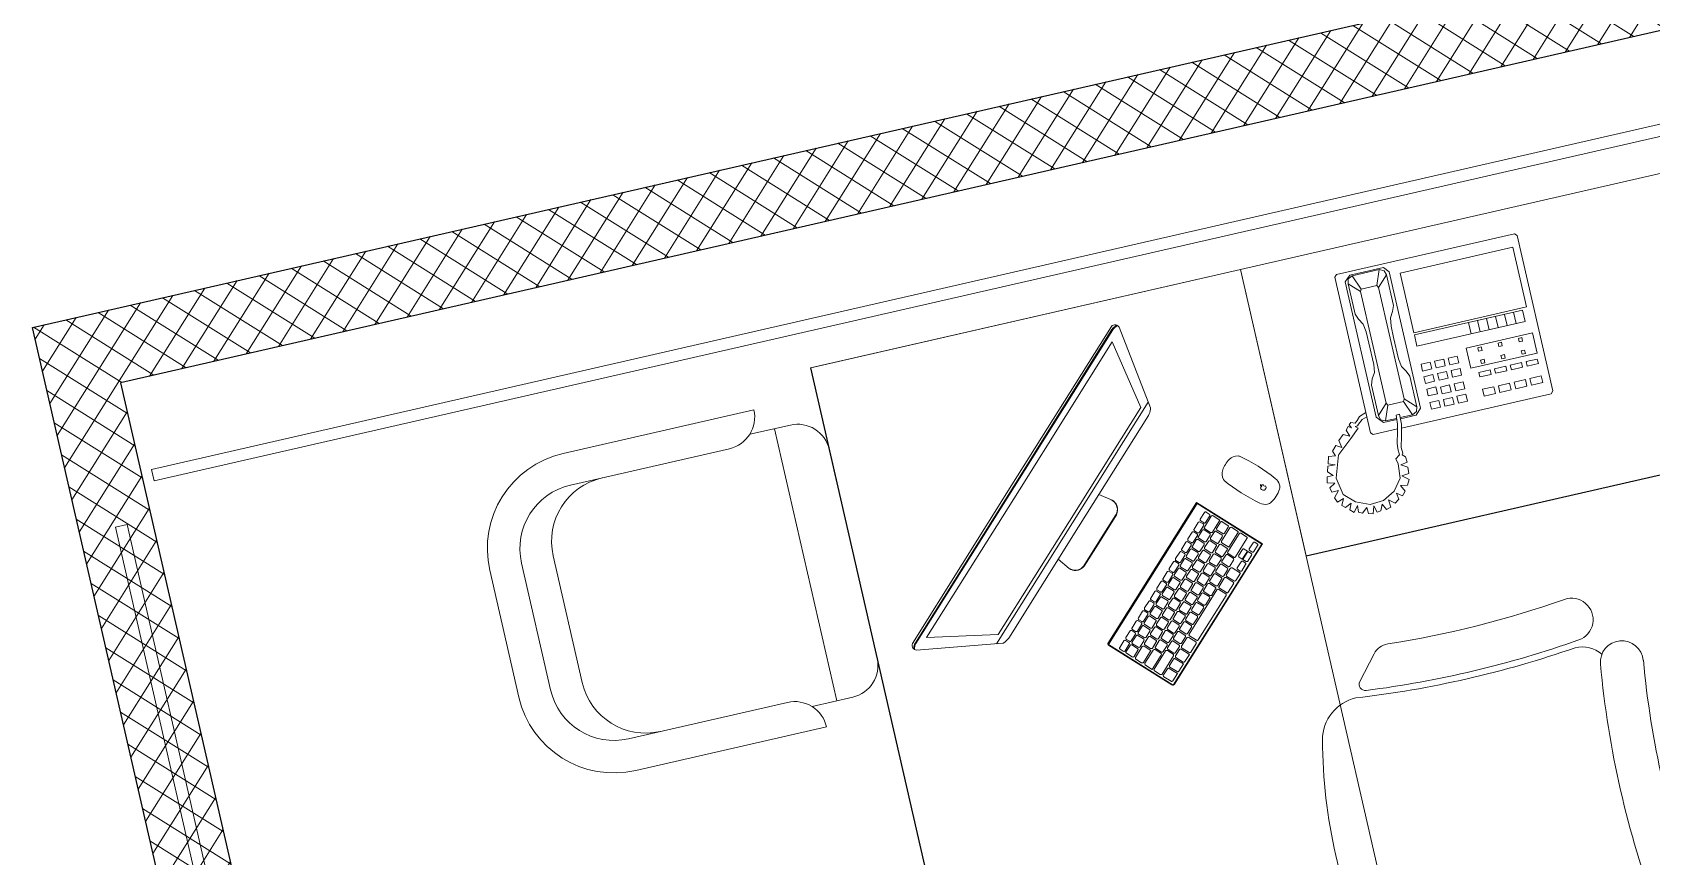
# Model space of a CAD drawing. Header units: millimetres. Extents: x 1667 to 847943, y 724 to 1832625.
# Drawn here: x 654409 to 656612, y 725990 to 727112 of the extents above; entities that cross this region are included whole.
import ezdxf

# ---------------------------------------------------------------- set-up
doc = ezdxf.new("R2010")
doc.units = ezdxf.units.MM
doc.linetypes.add('CENTER', pattern=[2, 1.25, -0.25, 0.25, -0.25])
for name, color, linetype, lineweight in [('2026-02-28_GF-SF BWP SET_MAIN BLOCK_SASANGIR RESORT$0$BRICK WALL_MOFA', 20, 'Continuous', 25), ('2026-02-28_GF-SF BWP SET_MAIN BLOCK_SASANGIR RESORT$0$HATCH SOLID_MOFA', 252, 'Continuous', 0), ('DIMENSION_MOFA', 66, 'CENTER', 15), ('furniture', 8, 'Continuous', 9), ('FURNITURE_MOFA', 46, 'Continuous', 5), ('GH - KIT - PLAN', 32, 'Continuous', 0), ('glass', 4, 'Continuous', 0)]:
    doc.layers.add(name, color=color, linetype=linetype, lineweight=lineweight)

# ---------------------------------------------------------------- blocks, each defined once
blk = doc.blocks.new('2')
at = {"layer": 'FURNITURE_MOFA', "lineweight": 0}
for p, q in [((404.7, 643.2), (401.6, 640.1)), ((401.6, 640.1), (401.6, 423.1)), ((653.2, 643.2), (404.7, 643.2)), ((653.2, 643.2), (656.3, 640.1)), ((656.3, 640.1), (656.3, 423.1)), ((422, 638.5), (414.1, 630.7)), ((414.1, 630.7), (414.1, 441.9)), ((418.9, 633.8), (417.3, 627.5)), ((417.3, 627.5), (431.4, 613.4)), ((417.3, 627.5), (417.3, 585)), ((425.1, 636.9), (418.9, 633.8)), ((469.2, 638.5), (422, 638.5)), ((462.9, 636.9), (425.1, 636.9)), ((433, 616.5), (425.1, 636.9)), ((455, 616.5), (462.9, 636.9)), ((470.8, 627.5), (456.6, 613.4)), ((462.9, 636.9), (469.2, 633.8)), ((475.5, 630.7), (469.2, 638.5)), ((469.2, 633.8), (470.8, 627.5)), ((470.8, 627.5), (470.8, 585)), ((475.5, 440.4), (475.5, 630.7)), ((489.6, 625.9), (646.9, 625.9)), ((489.6, 542.6), (489.6, 625.9)), ((646.9, 625.9), (646.9, 542.6)), ((431.4, 613.4), (433, 616.5)), ((431.4, 542.6), (431.4, 613.4)), ((433, 616.5), (455, 616.5)), ((456.6, 613.4), (455, 616.5)), ((456.6, 542.6), (456.6, 613.4)), ((417.3, 585), (420.4, 577.2)), ((420.4, 577.2), (425.1, 569.3)), ((467.6, 577.2), (462.9, 569.3)), ((470.8, 585), (467.6, 577.2)), ((425.1, 569.3), (426.7, 558.3)), ((426.7, 558.3), (426.7, 542.6)), ((462.9, 569.3), (461.3, 558.3)), ((461.3, 558.3), (461.3, 542.6)), ((426.7, 512.7), (426.7, 542.6)), ((431.4, 542.6), (431.4, 457.7)), ((456.6, 542.6), (456.6, 457.7)), ((461.3, 512.7), (461.3, 542.6)), ((646.9, 542.6), (489.6, 542.6)), ((489.6, 539.4), (640.6, 539.4)), ((489.6, 523.7), (489.6, 539.4)), ((565.1, 539.4), (565.1, 523.7)), ((577.7, 539.4), (577.7, 523.7)), ((590.3, 539.4), (590.3, 523.7)), ((602.9, 539.4), (602.9, 523.7)), ((615.4, 539.4), (615.4, 523.7)), ((628, 539.4), (628, 523.7)), ((640.6, 539.4), (640.6, 523.7)), ((425.1, 501.7), (426.7, 512.7)), ((462.9, 501.7), (461.3, 512.7)), ((640.6, 523.7), (489.6, 523.7)), ((417.3, 486), (420.4, 493.8)), ((417.3, 443.5), (417.3, 486)), ((420.4, 493.8), (425.1, 501.7)), ((467.6, 493.8), (462.9, 501.7)), ((470.8, 486), (467.6, 493.8)), ((470.8, 443.5), (470.8, 486)), ((502.2, 498.5), (489.6, 498.5)), ((489.6, 498.5), (489.6, 489.1)), ((489.6, 489.1), (502.2, 489.1)), ((502.2, 489.1), (502.2, 498.5)), ((508.5, 498.5), (508.5, 489.1)), ((521.1, 498.5), (508.5, 498.5)), ((508.5, 489.1), (521.1, 489.1)), ((521.1, 489.1), (521.1, 498.5)), ((540, 498.5), (527.4, 498.5)), ((527.4, 498.5), (527.4, 489.1)), ((527.4, 489.1), (540, 489.1)), ((540, 489.1), (540, 498.5)), ((554.1, 506.4), (646.9, 506.4)), ((554.1, 478.1), (554.1, 506.4)), ((569.8, 503.3), (574.6, 503.3)), ((569.8, 498.5), (569.8, 503.3)), ((574.6, 498.5), (569.8, 498.5)), ((569.8, 486), (574.6, 486)), ((569.8, 481.2), (569.8, 486)), ((574.6, 503.3), (574.6, 498.5)), ((574.6, 486), (574.6, 481.2)), ((598.1, 498.5), (598.1, 503.3)), ((598.1, 503.3), (602.9, 503.3)), ((602.9, 498.5), (598.1, 498.5)), ((598.1, 486), (602.9, 486)), ((598.1, 481.2), (598.1, 486)), ((602.9, 503.3), (602.9, 498.5)), ((602.9, 486), (602.9, 481.2)), ((626.5, 498.5), (626.5, 503.3)), ((626.5, 503.3), (631.2, 503.3)), ((631.2, 498.5), (626.5, 498.5)), ((626.5, 486), (631.2, 486)), ((626.5, 481.2), (626.5, 486)), ((631.2, 503.3), (631.2, 498.5)), ((631.2, 486), (631.2, 481.2)), ((646.9, 506.4), (646.9, 478.1)), ((502.2, 481.2), (489.6, 481.2)), ((489.6, 481.2), (489.6, 471.8)), ((489.6, 471.8), (502.2, 471.8)), ((502.2, 463.9), (489.6, 463.9)), ((489.6, 463.9), (489.6, 454.5)), ((502.2, 471.8), (502.2, 481.2)), ((502.2, 454.5), (502.2, 463.9)), ((521.1, 481.2), (508.5, 481.2)), ((508.5, 481.2), (508.5, 471.8)), ((508.5, 471.8), (521.1, 471.8)), ((521.1, 471.8), (521.1, 481.2)), ((540, 481.2), (527.4, 481.2)), ((527.4, 481.2), (527.4, 471.8)), ((527.4, 471.8), (540, 471.8)), ((540, 471.8), (540, 481.2)), ((646.9, 478.1), (554.1, 478.1)), ((563.5, 463.9), (563.5, 470.2)), ((563.5, 470.2), (579.3, 470.2)), ((579.3, 463.9), (563.5, 463.9)), ((574.6, 481.2), (569.8, 481.2)), ((579.3, 470.2), (579.3, 463.9)), ((585.6, 463.9), (585.6, 470.2)), ((585.6, 470.2), (601.3, 470.2)), ((601.3, 463.9), (585.6, 463.9)), ((602.9, 481.2), (598.1, 481.2)), ((601.3, 470.2), (601.3, 463.9)), ((607.6, 463.9), (607.6, 470.2)), ((607.6, 470.2), (623.3, 470.2)), ((623.3, 463.9), (607.6, 463.9)), ((623.3, 470.2), (623.3, 463.9)), ((631.2, 481.2), (626.5, 481.2)), ((629.6, 470.2), (645.3, 470.2)), ((629.6, 463.9), (629.6, 470.2)), ((645.3, 463.9), (629.6, 463.9)), ((645.3, 470.2), (645.3, 463.9)), ((375.8, 439.8), (378.5, 442.6)), ((378.5, 442.6), (384.4, 440.4)), ((384.4, 440.4), (387.7, 443.4)), ((387.7, 443.4), (392.1, 447.9)), ((394.6, 443.1), (388.2, 438.1)), ((392.1, 447.9), (401.6, 451.4)), ((401.6, 445.1), (394.6, 443.1)), ((414.1, 441.9), (422, 432.5)), ((417.3, 443.5), (431.4, 457.7)), ((418.9, 437.2), (417.3, 443.5)), ((433, 454.5), (425.1, 434.1)), ((431.4, 457.7), (433, 454.5)), ((433, 454.5), (455, 454.5)), ((456.6, 457.7), (455, 454.5)), ((455, 454.5), (462.9, 434.1)), ((470.8, 443.5), (456.6, 457.7)), ((469.2, 437.2), (470.8, 443.5)), ((489.6, 454.5), (502.2, 454.5)), ((502.2, 445.1), (489.6, 445.1)), ((489.6, 445.1), (489.6, 435.6)), ((502.2, 435.6), (502.2, 445.1)), ((521.1, 462.4), (508.5, 462.4)), ((508.5, 462.4), (508.5, 452.9)), ((508.5, 452.9), (521.1, 452.9)), ((508.5, 445.1), (508.5, 435.6)), ((521.1, 445.1), (508.5, 445.1)), ((521.1, 452.9), (521.1, 462.4)), ((521.1, 435.6), (521.1, 445.1)), ((540, 462.4), (527.4, 462.4)), ((527.4, 462.4), (527.4, 452.9)), ((527.4, 452.9), (540, 452.9)), ((540, 445.1), (527.4, 445.1)), ((527.4, 445.1), (527.4, 435.6)), ((540, 452.9), (540, 462.4)), ((540, 435.6), (540, 445.1)), ((563.5, 446.6), (563.5, 437.2)), ((579.3, 446.6), (563.5, 446.6)), ((579.3, 437.2), (579.3, 446.6)), ((585.6, 446.6), (585.6, 437.2)), ((601.3, 446.6), (585.6, 446.6)), ((601.3, 437.2), (601.3, 446.6)), ((607.6, 446.6), (607.6, 437.2)), ((623.3, 446.6), (607.6, 446.6)), ((623.3, 437.2), (623.3, 446.6)), ((645.3, 446.6), (629.6, 446.6)), ((629.6, 446.6), (629.6, 437.2)), ((645.3, 437.2), (645.3, 446.6)), ((373.8, 421.5), (353.1, 403.8)), ((357.5, 422.1), (364.7, 429)), ((359.1, 412.1), (357.5, 422.1)), ((364.7, 429), (373.3, 424.6)), ((370, 433.7), (374.1, 438.1)), ((373.3, 424.6), (370, 433.7)), ((386.6, 432.9), (373.8, 421.5)), ((374.1, 438.1), (378, 435.1)), ((378, 435.1), (375.8, 439.8)), ((386.6, 435.9), (383.2, 436.2)), ((383.2, 436.2), (386.6, 432.9)), ((388.2, 438.1), (386.6, 435.9)), ((401.6, 423.1), (404.7, 419.9)), ((404.7, 419.9), (438.6, 419.9)), ((425.1, 434.1), (418.9, 437.2)), ((422, 432.5), (440.4, 432.5)), ((440.5, 434.1), (425.1, 434.1)), ((437.7, 416), (440, 426.2)), ((440, 426.2), (440.9, 438.8)), ((440.9, 438.8), (445.6, 438.8)), ((445.4, 425.2), (441.6, 409.3)), ((444.1, 419.9), (653.2, 419.9)), ((445.6, 438.8), (445.4, 425.2)), ((462.9, 434.1), (445.5, 434.1)), ((445.5, 432.5), (467.6, 432.5)), ((462.9, 434.1), (469.2, 437.2)), ((467.6, 432.5), (475.5, 440.4)), ((489.6, 435.6), (502.2, 435.6)), ((508.5, 435.6), (521.1, 435.6)), ((527.4, 435.6), (540, 435.6)), ((563.5, 437.2), (579.3, 437.2)), ((585.6, 437.2), (601.3, 437.2)), ((607.6, 437.2), (623.3, 437.2)), ((629.6, 437.2), (645.3, 437.2)), ((656.3, 423.1), (653.2, 419.9)), ((335.9, 394.6), (338.7, 404.2)), ((338.7, 404.2), (348.3, 403.2)), ((352.7, 403.2), (342.2, 373.3)), ((345.9, 410.2), (351.9, 416.5)), ((348.3, 403.2), (345.9, 410.2)), ((351.9, 416.5), (359.1, 412.1)), ((433, 393.4), (433.9, 401)), ((433.9, 401), (437.7, 416)), ((441.6, 409.3), (437.7, 394.3)), ((329.2, 369.8), (330.8, 377.8)), ((330.8, 377.8), (339.4, 377.8)), ((332.7, 384.1), (334.9, 391.5)), ((339.4, 377.8), (332.7, 384.1)), ((334.9, 391.5), (345.1, 391.1)), ((345.1, 391.1), (335.9, 394.6)), ((427.5, 380.9), (433.3, 385.1)), ((428.8, 373.6), (427.5, 380.9)), ((433.3, 385.1), (433, 393.4)), ((438.1, 386), (437.1, 384.1)), ((437.1, 384.1), (440.6, 380.6)), ((437.7, 394.3), (438.1, 386)), ((440.6, 380.6), (441.2, 373)), ((339.1, 366.9), (329.2, 369.8)), ((330.8, 362.2), (339.1, 366.9)), ((332.1, 355.8), (330.8, 362.2)), ((341.9, 356.1), (332.1, 355.8)), ((334.3, 347.5), (341.9, 356.1)), ((342.2, 373.3), (346.7, 349.4)), ((415.1, 338.3), (427.2, 353.6)), ((427.2, 353.6), (428.8, 373.6)), ((440.3, 357.4), (430.1, 356.4)), ((430.1, 356.4), (439, 349.4)), ((441.2, 373), (432, 371.4)), ((432, 371.4), (440.9, 366)), ((440.9, 366), (440.3, 357.4)), ((336.8, 341.1), (334.3, 347.5)), ((346.1, 344), (336.8, 341.1)), ((341.6, 335.4), (346.1, 344)), ((345.7, 331.6), (341.6, 335.4)), ((354.7, 335.4), (345.7, 331.6)), ((346.7, 349.4), (360.7, 335.7)), ((350.8, 326.8), (354.7, 335.4)), ((362.6, 330.6), (355.9, 322.3)), ((360.7, 335.7), (379.2, 327.8)), ((361.7, 321.1), (362.6, 330.6)), ((398.3, 329.4), (415.1, 338.3)), ((425, 329.4), (417.7, 334.8)), ((417.7, 334.8), (419, 326.2)), ((429.8, 335.1), (425, 329.4)), ((434.9, 342.1), (425.3, 344)), ((425.3, 344), (429.8, 335.1)), ((439, 349.4), (434.9, 342.1)), ((355.9, 322.3), (350.8, 326.8)), ((366.8, 318.5), (361.7, 321.1)), ((374.1, 324.9), (366.8, 318.5)), ((374.4, 316.3), (374.1, 324.9)), ((380.4, 314.7), (374.4, 316.3)), ((379.2, 327.8), (398.3, 329.4)), ((383.9, 324.9), (380.4, 314.7)), ((386.2, 315.7), (383.9, 324.9)), ((391.6, 316.3), (386.2, 315.7)), ((395.4, 324.9), (391.6, 316.3)), ((399.5, 316.3), (395.4, 324.9)), ((406.2, 318.2), (399.5, 316.3)), ((412.9, 322.3), (405.3, 328.7)), ((405.3, 328.7), (406.2, 318.2)), ((419, 326.2), (412.9, 322.3))]:
    blk.add_line(p, q, dxfattribs=at)
blk = doc.blocks.new('TRRTTERTE')
at = {"layer": 'FURNITURE_MOFA'}
for p, q in [((296145.7, -233873.8), (296173, -233906.4)), ((296145.7, -234385.7), (296173, -234353.1))]:
    blk.add_line(p, q, dxfattribs=at)
for centre, radius, start, end in [((295873.5, -233888.6), 29.3, 83.4181, 263.4181), ((296030.1, -232531), 1337.3, 263.4181, 274.0563), ((296126.5, -233890), 25.1, 40, 94.0563), ((296166.6, -233911.8), 8.37, 275.6455, 40), ((295877.1, -233968.7), 41.8, 90, 143.062), ((296030.1, -232531), 1395.9, 263.4181, 275.6455), ((296030.1, -232531), 1404.3, 263.7423, 276.2577), ((296183.2, -233985.4), 58.6, 12.6516, 90), ((295819.7, -233960.4), 29.3, 7.6764, 187.6764), ((294563.3, -234129.8), 1238.4, 352.3236, 7.6764), ((294563.3, -234129.8), 1297, 352.3236, 7.6764), ((295540.2, -234129.8), 717.5, 347.3484, 12.6516), ((295819.7, -234299.1), 29.3, 172.3236, 352.3236), ((296183.2, -234274.1), 58.6, 270, 347.3484), ((295877.1, -234290.8), 41.8, 216.938, 270), ((296030.1, -235728.5), 1404.3, 83.7423, 96.2577), ((295873.5, -234370.9), 29.3, 96.5819, 276.5819), ((296030.1, -235728.5), 1395.9, 84.3545, 96.5819), ((296166.6, -234347.7), 8.37, 320, 84.3545), ((296030.1, -235728.5), 1337.3, 85.9437, 96.5819), ((296126.5, -234369.5), 25.1, 265.9437, 320)]:
    blk.add_arc(centre, radius, start, end, dxfattribs=at)
blk = doc.blocks.new('A$C62A3730E')
at = {"layer": 'FURNITURE_MOFA'}
for p, q in [((6, 22), (14, 22)), ((6, 20), (14, 20)), ((6, 18), (14, 18)), ((0, 3.975), (0, 16)), ((2, 5.975), (2, 16)), ((18, 16), (18, 5.975)), ((20, 16), (20, 3.975)), ((1.414, 4.561), (1.414, 2)), ((18.586, 4.561), (18.586, 2)), ((18.586, 3), (1.414, 3)), ((3.414, 0), (16.586, 0))]:
    blk.add_line(p, q, dxfattribs=at)
for centre, radius, start, end in [((6, 16), 6, 90, 180), ((14, 16), 6, 0, 90), ((6, 16), 4, 90, 180), ((14, 16), 4, 0, 90), ((6, 14), 4, 90, 180), ((14, 14), 4, 0, 90), ((0, 5.975), 2, 270, 0), ((20, 5.975), 2, 180, 270), ((3.414, 2), 2, 180, 270), ((16.586, 2), 2, 270, 0)]:
    blk.add_arc(centre, radius, start, end, dxfattribs=at)
blk = doc.blocks.new('Logo_Apple')
at = {"color": 0}
blk.add_lwpolyline([(1573, 1035, 0.6093257), (1668, -514, -0.1315897), (1143, -1402, -0.1525315), (846, -1554, -0.1192512), (661, -1541, -0.0324125), (435, -1453, 0.1244375), (138, -1397, 0.0995387), (-239, -1497, -0.0874205), (-451, -1559, -0.191629), (-757, -1474, -0.0788772), (-1001, -1219, -0.1627306), (-1527, 270, -0.2991732), (-917, 1328, -0.2184314), (-209, 1340, 0.0175954), (9, 1258, 0.1636555), (191, 1258, 0.014854), (341, 1313, -0.0362654), (651, 1413, -0.1104414), (932, 1418, -0.0206559), (1113, 1373, -0.145423), (1502, 1122, -0.0153936), (1573, 1035)], format="xyb", dxfattribs=at)
blk.add_lwpolyline([(859, 2376, 0.4028297), (71, 1469, 0.4028895)], format="xyb", close=True, dxfattribs=at)
blk = doc.blocks.new('com')
at = {"layer": 'FURNITURE_MOFA', "lineweight": 0}
for points in [[(553886, 214730.8), (554065, 214730.8), (554244, 214730.8, 0.086592), (554252.7, 214733, 0.101568), (554254.1, 214734), (554324.4, 214828.4, 0.191292), (554324.7, 214833.9, 0.278316), (554319.7, 214838), (554065, 214838), (553810.3, 214838, 0.278316), (553805.3, 214833.9, 0.191292), (553805.6, 214828.4), (553875.9, 214734, 0.101568), (553877.4, 214733, 0.086592)], [(553952.9, 214506.5), (554178.2, 214506.5), (554178.2, 214612.6), (553951.8, 214612.6, 0.414214), (553950.2, 214611), (553950.2, 214509.1, 0.414214)], [(553955.6, 214596.1), (553966.2, 214596.1, -0.414214), (553968, 214594.3), (553968, 214589.4, -0.414214), (553966.2, 214587.6), (553955.6, 214587.6, -0.414214), (553953.8, 214589.4), (553953.8, 214594.3, -0.414214)], [(553971.5, 214596.1), (553982.1, 214596.1, -0.414214), (553983.8, 214594.3), (553983.8, 214589.4, -0.414214), (553982.1, 214587.6), (553971.5, 214587.6, -0.414214), (553969.7, 214589.4), (553969.7, 214594.3, -0.414214)], [(553987.3, 214596.1), (553997.9, 214596.1, -0.414214), (553999.7, 214594.3), (553999.7, 214589.4, -0.414214), (553997.9, 214587.6), (553987.3, 214587.6, -0.414214), (553985.6, 214589.4), (553985.6, 214594.3, -0.414214)], [(554003.2, 214596.1), (554013.8, 214596.1, -0.414214), (554015.6, 214594.3), (554015.6, 214589.4, -0.414214), (554013.8, 214587.6), (554003.2, 214587.6, -0.414214), (554001.4, 214589.4), (554001.4, 214594.3, -0.414214)], [(554019.1, 214596.1), (554029.7, 214596.1, -0.414214), (554031.4, 214594.3), (554031.4, 214589.4, -0.414214), (554029.7, 214587.6), (554019.1, 214587.6, -0.414214), (554017.3, 214589.4), (554017.3, 214594.3, -0.414214)], [(554034.9, 214596.1), (554045.5, 214596.1, -0.414214), (554047.3, 214594.3), (554047.3, 214589.4, -0.414214), (554045.5, 214587.6), (554034.9, 214587.6, -0.414214), (554033.1, 214589.4), (554033.1, 214594.3, -0.414214)], [(554050.8, 214596.1), (554061.4, 214596.1, -0.414214), (554063.2, 214594.3), (554063.2, 214589.4, -0.414214), (554061.4, 214587.6), (554050.8, 214587.6, -0.414214), (554049, 214589.4), (554049, 214594.3, -0.414214)], [(554066.6, 214596.1), (554077.2, 214596.1, -0.414214), (554079, 214594.3), (554079, 214589.4, -0.414214), (554077.2, 214587.6), (554066.6, 214587.6, -0.414214), (554064.9, 214589.4), (554064.9, 214594.3, -0.414214)], [(554082.5, 214596.1), (554093.1, 214596.1, -0.414214), (554094.9, 214594.3), (554094.9, 214589.4, -0.414214), (554093.1, 214587.6), (554082.5, 214587.6, -0.414214), (554080.7, 214589.4), (554080.7, 214594.3, -0.414214)], [(554098.4, 214596.1), (554109, 214596.1, -0.414214), (554110.7, 214594.3), (554110.7, 214589.4, -0.414214), (554109, 214587.6), (554098.4, 214587.6, -0.414214), (554096.6, 214589.4), (554096.6, 214594.3, -0.414214)], [(554114.2, 214596.1), (554124.8, 214596.1, -0.414214), (554126.6, 214594.3), (554126.6, 214589.4, -0.414214), (554124.8, 214587.6), (554114.2, 214587.6, -0.414214), (554112.5, 214589.4), (554112.5, 214594.3, -0.414214)], [(554130.1, 214596.1), (554140.7, 214596.1, -0.414214), (554142.5, 214594.3), (554142.5, 214589.4, -0.414214), (554140.7, 214587.6), (554130.1, 214587.6, -0.414214), (554128.3, 214589.4), (554128.3, 214594.3, -0.414214)], [(554146, 214596.1), (554156.6, 214596.1, -0.414214), (554158.3, 214594.3), (554158.3, 214589.4, -0.414214), (554156.6, 214587.6), (554146, 214587.6, -0.414214), (554144.2, 214589.4), (554144.2, 214594.3, -0.414214)], [(554161.8, 214596.1), (554172.4, 214596.1, -0.414214), (554174.2, 214594.3), (554174.2, 214589.4, -0.414214), (554172.4, 214587.6), (554161.8, 214587.6, -0.414214), (554160, 214589.4), (554160, 214594.3, -0.414214)], [(554251.6, 214605.9, -0.198798), (554262, 214598.3, -0.10516), (554262.6, 214596.6, -0.060397), (554263, 214539.1, -0.156139), (554258.7, 214529.7, -0.13832), (554253.8, 214526.6, -0.081219), (554243.2, 214525.2, -0.081219), (554232.5, 214526.6, -0.13832), (554227.6, 214529.7, -0.156139), (554223.3, 214539.1, -0.060397), (554223.7, 214596.6, -0.10516), (554224.3, 214598.3, -0.198798), (554234.7, 214605.9, -0.111855)], [(553955.6, 214585.8), (553965.5, 214585.8, -0.414214), (553967.2, 214584), (553967.2, 214574.9, -0.414214), (553965.5, 214573.2), (553955.6, 214573.2, -0.414214), (553953.8, 214574.9), (553953.8, 214584, -0.414214)], [(553974.7, 214558), (553955.5, 214558, -0.414214), (553953.8, 214559.8), (553953.8, 214568.9, -0.414214), (553955.5, 214570.7), (553972.9, 214570.7, -0.414214), (553974.7, 214568.9)], [(553971, 214585.8), (553980.9, 214585.8, -0.414214), (553982.6, 214584), (553982.6, 214574.9, -0.414214), (553980.9, 214573.2), (553971, 214573.2, -0.414214), (553969.2, 214574.9), (553969.2, 214584, -0.414214)], [(553978.6, 214570.7), (553988.4, 214570.7, -0.414214), (553990.2, 214568.9), (553990.2, 214559.8, -0.414214), (553988.4, 214558.1), (553978.6, 214558.1, -0.414214), (553976.8, 214559.8), (553976.8, 214568.9, -0.414214)], [(553986.4, 214585.8), (553996.3, 214585.8, -0.414214), (553998, 214584), (553998, 214574.9, -0.414214), (553996.3, 214573.2), (553986.4, 214573.2, -0.414214), (553984.7, 214574.9), (553984.7, 214584, -0.414214)], [(553993.9, 214570.7), (554003.8, 214570.7, -0.414214), (554005.6, 214568.9), (554005.6, 214559.8, -0.414214), (554003.8, 214558.1), (553993.9, 214558.1, -0.414214), (553992.2, 214559.8), (553992.2, 214568.9, -0.414214)], [(554001.8, 214585.8), (554011.7, 214585.8, -0.414214), (554013.5, 214584), (554013.5, 214574.9, -0.414214), (554011.7, 214573.2), (554001.8, 214573.2, -0.414214), (554000.1, 214574.9), (554000.1, 214584, -0.414214)], [(554009.3, 214570.7), (554019.2, 214570.7, -0.414214), (554020.9, 214568.9), (554020.9, 214559.8, -0.414214), (554019.2, 214558.1), (554009.3, 214558.1, -0.414214), (554007.5, 214559.8), (554007.5, 214568.9, -0.414214)], [(554017.2, 214585.8), (554027.1, 214585.8, -0.414214), (554028.9, 214584), (554028.9, 214574.9, -0.414214), (554027.1, 214573.2), (554017.2, 214573.2, -0.414214), (554015.5, 214574.9), (554015.5, 214584, -0.414214)], [(554024.7, 214570.7), (554034.5, 214570.7, -0.414214), (554036.3, 214568.9), (554036.3, 214559.8, -0.414214), (554034.5, 214558.1), (554024.7, 214558.1, -0.414214), (554022.9, 214559.8), (554022.9, 214568.9, -0.414214)], [(554032.6, 214585.8), (554042.5, 214585.8, -0.414214), (554044.3, 214584), (554044.3, 214574.9, -0.414214), (554042.5, 214573.2), (554032.6, 214573.2, -0.414214), (554030.9, 214574.9), (554030.9, 214584, -0.414214)], [(554040.1, 214570.7), (554049.9, 214570.7, -0.414214), (554051.7, 214568.9), (554051.7, 214559.8, -0.414214), (554049.9, 214558.1), (554040.1, 214558.1, -0.414214), (554038.3, 214559.8), (554038.3, 214568.9, -0.414214)], [(554048.1, 214585.8), (554057.9, 214585.8, -0.414214), (554059.7, 214584), (554059.7, 214574.9, -0.414214), (554057.9, 214573.2), (554048.1, 214573.2, -0.414214), (554046.3, 214574.9), (554046.3, 214584, -0.414214)], [(554055.4, 214570.7), (554065.3, 214570.7, -0.414214), (554067, 214568.9), (554067, 214559.8, -0.414214), (554065.3, 214558.1), (554055.4, 214558.1, -0.414214), (554053.6, 214559.8), (554053.6, 214568.9, -0.414214)], [(554063.5, 214585.8), (554073.3, 214585.8, -0.414214), (554075.1, 214584), (554075.1, 214574.9, -0.414214), (554073.3, 214573.2), (554063.5, 214573.2, -0.414214), (554061.7, 214574.9), (554061.7, 214584, -0.414214)], [(554070.8, 214570.7), (554080.6, 214570.7, -0.414214), (554082.4, 214568.9), (554082.4, 214559.8, -0.414214), (554080.6, 214558.1), (554070.8, 214558.1, -0.414214), (554069, 214559.8), (554069, 214568.9, -0.414214)], [(554078.9, 214585.8), (554088.7, 214585.8, -0.414214), (554090.5, 214584), (554090.5, 214574.9, -0.414214), (554088.7, 214573.2), (554078.9, 214573.2, -0.414214), (554077.1, 214574.9), (554077.1, 214584, -0.414214)], [(554086.2, 214570.7), (554096, 214570.7, -0.414214), (554097.8, 214568.9), (554097.8, 214559.8, -0.414214), (554096, 214558.1), (554086.2, 214558.1, -0.414214), (554084.4, 214559.8), (554084.4, 214568.9, -0.414214)], [(554094.3, 214585.8), (554104.1, 214585.8, -0.414214), (554105.9, 214584), (554105.9, 214574.9, -0.414214), (554104.1, 214573.2), (554094.3, 214573.2, -0.414214), (554092.5, 214574.9), (554092.5, 214584, -0.414214)], [(554101.5, 214570.7), (554111.4, 214570.7, -0.414214), (554113.2, 214568.9), (554113.2, 214559.8, -0.414214), (554111.4, 214558.1), (554101.5, 214558.1, -0.414214), (554099.8, 214559.8), (554099.8, 214568.9, -0.414214)], [(554109.7, 214585.8), (554119.5, 214585.8, -0.414214), (554121.3, 214584), (554121.3, 214574.9, -0.414214), (554119.5, 214573.2), (554109.7, 214573.2, -0.414214), (554107.9, 214574.9), (554107.9, 214584, -0.414214)], [(554116.9, 214570.7), (554126.8, 214570.7, -0.414214), (554128.5, 214568.9), (554128.5, 214559.8, -0.414214), (554126.8, 214558.1), (554116.9, 214558.1, -0.414214), (554115.1, 214559.8), (554115.1, 214568.9, -0.414214)], [(554125.1, 214585.8), (554134.9, 214585.8, -0.414214), (554136.7, 214584), (554136.7, 214574.9, -0.414214), (554134.9, 214573.2), (554125.1, 214573.2, -0.414214), (554123.3, 214574.9), (554123.3, 214584, -0.414214)], [(554132.3, 214570.7), (554142.1, 214570.7, -0.414214), (554143.9, 214568.9), (554143.9, 214559.8, -0.414214), (554142.1, 214558.1), (554132.3, 214558.1, -0.414214), (554130.5, 214559.8), (554130.5, 214568.9, -0.414214)], [(554140.5, 214585.8), (554150.3, 214585.8, -0.414214), (554152.1, 214584), (554152.1, 214574.9, -0.414214), (554150.3, 214573.2), (554140.5, 214573.2, -0.414214), (554138.7, 214574.9), (554138.7, 214584, -0.414214)], [(554147.7, 214570.7), (554157.5, 214570.7, -0.414214), (554159.3, 214568.9), (554159.3, 214559.8, -0.414214), (554157.5, 214558.1), (554147.7, 214558.1, -0.414214), (554145.9, 214559.8), (554145.9, 214568.9, -0.414214)], [(554174.9, 214572.9), (554155.7, 214572.9, -0.414214), (554154, 214574.7), (554154, 214583.8, -0.414214), (554155.7, 214585.6), (554173.1, 214585.6, -0.414214), (554174.9, 214583.8)], [(554163, 214570.7), (554172.9, 214570.7, -0.414214), (554174.6, 214568.9), (554174.6, 214559.8, -0.414214), (554172.9, 214558.1), (554163, 214558.1, -0.414214), (554161.3, 214559.8), (554161.3, 214568.9, -0.414214)], [(553976.9, 214542.9), (553953.8, 214542.9), (553953.8, 214553.8, -0.414214), (553955.6, 214555.6), (553976.9, 214555.6, -0.414214), (553978.7, 214553.8), (553978.7, 214544.7, -0.414214)], [(553982.3, 214555.6), (553992.2, 214555.6, -0.414214), (553993.9, 214553.8), (553993.9, 214544.7, -0.414214), (553992.2, 214543), (553982.3, 214543, -0.414214), (553980.5, 214544.7), (553980.5, 214553.8, -0.414214)], [(553997.8, 214555.6), (554007.6, 214555.6, -0.414214), (554009.4, 214553.8), (554009.4, 214544.7, -0.414214), (554007.6, 214543), (553997.8, 214543, -0.414214), (553996, 214544.7), (553996, 214553.8, -0.414214)], [(554012.9, 214555.6), (554022.7, 214555.6, -0.414214), (554024.5, 214553.8), (554024.5, 214544.7, -0.414214), (554022.7, 214543), (554012.9, 214543, -0.414214), (554011.1, 214544.7), (554011.1, 214553.8, -0.414214)], [(554028.3, 214555.6), (554038.2, 214555.6, -0.414214), (554039.9, 214553.8), (554039.9, 214544.7, -0.414214), (554038.2, 214543), (554028.3, 214543, -0.414214), (554026.5, 214544.7), (554026.5, 214553.8, -0.414214)], [(554043.5, 214555.6), (554053.3, 214555.6, -0.414214), (554055.1, 214553.8), (554055.1, 214544.7, -0.414214), (554053.3, 214543), (554043.5, 214543, -0.414214), (554041.7, 214544.7), (554041.7, 214553.8, -0.414214)], [(554058.9, 214555.6), (554068.8, 214555.6, -0.414214), (554070.5, 214553.8), (554070.5, 214544.7, -0.414214), (554068.8, 214543), (554058.9, 214543, -0.414214), (554057.1, 214544.7), (554057.1, 214553.8, -0.414214)], [(554074.3, 214555.6), (554084.2, 214555.6, -0.414214), (554086, 214553.8), (554086, 214544.7, -0.414214), (554084.2, 214543), (554074.3, 214543, -0.414214), (554072.6, 214544.7), (554072.6, 214553.8, -0.414214)], [(554089.8, 214555.6), (554099.6, 214555.6, -0.414214), (554101.4, 214553.8), (554101.4, 214544.7, -0.414214), (554099.6, 214543), (554089.8, 214543, -0.414214), (554088, 214544.7), (554088, 214553.8, -0.414214)], [(554105.2, 214555.6), (554115.1, 214555.6, -0.414214), (554116.8, 214553.8), (554116.8, 214544.7, -0.414214), (554115.1, 214543), (554105.2, 214543, -0.414214), (554103.4, 214544.7), (554103.4, 214553.8, -0.414214)], [(554120.7, 214555.6), (554130.5, 214555.6, -0.414214), (554132.3, 214553.8), (554132.3, 214544.7, -0.414214), (554130.5, 214543), (554120.7, 214543, -0.414214), (554118.9, 214544.7), (554118.9, 214553.8, -0.414214)], [(554136.1, 214555.6), (554145.9, 214555.6, -0.414214), (554147.7, 214553.8), (554147.7, 214544.7, -0.414214), (554145.9, 214543), (554136.1, 214543, -0.414214), (554134.3, 214544.7), (554134.3, 214553.8, -0.414214)], [(554173.1, 214542.9), (554150, 214542.9), (554150, 214553.9, -0.414214), (554151.8, 214555.7), (554173.1, 214555.7, -0.414214), (554174.9, 214553.9), (554174.9, 214544.7, -0.414214)], [(553965.4, 214525.8), (553955.5, 214525.8, 0.414214), (553953.7, 214524), (553953.7, 214512.6, 0.414214), (553955.5, 214510.8), (553967.1, 214510.8), (553967.1, 214524, 0.414214)], [(553984.7, 214528.1), (553955.5, 214528.1, -0.414214), (553953.8, 214529.9), (553953.8, 214539, -0.414214), (553955.5, 214540.8), (553984.7, 214540.8, -0.414214), (553986.5, 214539), (553986.5, 214529.9, -0.414214)], [(553980.8, 214525.8), (553970.9, 214525.8, 0.414214), (553969.2, 214524), (553969.2, 214512.6, 0.414214), (553970.9, 214510.8), (553982.6, 214510.8), (553982.6, 214524, 0.414214)], [(553996.3, 214525.8), (553986.4, 214525.8, 0.414214), (553984.6, 214524), (553984.6, 214512.6, 0.414214), (553986.4, 214510.8), (553998.1, 214510.8), (553998.1, 214524, 0.414214)], [(553990, 214540.8), (553999.8, 214540.8, -0.414214), (554001.6, 214539), (554001.6, 214529.9, -0.414214), (553999.8, 214528.1), (553990, 214528.1, -0.414214), (553988.2, 214529.9), (553988.2, 214539, -0.414214)], [(554001.7, 214510.9), (554015.2, 214510.9, 0.414214), (554017, 214512.6), (554017, 214523.9, 0.414214), (554015.2, 214525.7), (554001.7, 214525.7, 0.414214), (553999.9, 214523.9), (553999.9, 214512.6, 0.414214)], [(554005.4, 214540.8), (554015.3, 214540.8, -0.414214), (554017, 214539), (554017, 214529.9, -0.414214), (554015.3, 214528.1), (554005.4, 214528.1, -0.414214), (554003.7, 214529.9), (554003.7, 214539, -0.414214)], [(554020.9, 214540.8), (554030.7, 214540.8, -0.414214), (554032.5, 214539), (554032.5, 214529.9, -0.414214), (554030.7, 214528.1), (554020.9, 214528.1, -0.414214), (554019.1, 214529.9), (554019.1, 214539, -0.414214)], [(554092.3, 214511), (554021.1, 214511, -0.414214), (554019.4, 214512.8), (554019.4, 214524, -0.414214), (554021.1, 214525.7), (554092.3, 214525.7, -0.414214), (554094.1, 214524), (554094.1, 214512.8, -0.414214)], [(554036.3, 214540.8), (554046.1, 214540.8, -0.414214), (554047.9, 214539), (554047.9, 214529.9, -0.414214), (554046.1, 214528.1), (554036.3, 214528.1, -0.414214), (554034.5, 214529.9), (554034.5, 214539, -0.414214)], [(554051.7, 214540.8), (554061.6, 214540.8, -0.414214), (554063.4, 214539), (554063.4, 214529.9, -0.414214), (554061.6, 214528.1), (554051.7, 214528.1, -0.414214), (554050, 214529.9), (554050, 214539, -0.414214)], [(554067.2, 214540.8), (554077, 214540.8, -0.414214), (554078.8, 214539), (554078.8, 214529.9, -0.414214), (554077, 214528.1), (554067.2, 214528.1, -0.414214), (554065.4, 214529.9), (554065.4, 214539, -0.414214)], [(554082.6, 214540.8), (554092.5, 214540.8, -0.414214), (554094.2, 214539), (554094.2, 214529.9, -0.414214), (554092.5, 214528.1), (554082.6, 214528.1, -0.414214), (554080.8, 214529.9), (554080.8, 214539, -0.414214)], [(554097.8, 214511.1), (554111.3, 214511.1, 0.414214), (554113, 214512.8), (554113, 214524.1, 0.414214), (554111.3, 214525.9), (554097.8, 214525.9, 0.414214), (554096, 214524.1), (554096, 214512.8, 0.414214)], [(554098.1, 214540.8), (554107.9, 214540.8, -0.414214), (554109.7, 214539), (554109.7, 214529.9, -0.414214), (554107.9, 214528.1), (554098.1, 214528.1, -0.414214), (554096.3, 214529.9), (554096.3, 214539, -0.414214)], [(554113.5, 214540.8), (554123.3, 214540.8, -0.414214), (554125.1, 214539), (554125.1, 214529.9, -0.414214), (554123.3, 214528.1), (554113.5, 214528.1, -0.414214), (554111.7, 214529.9), (554111.7, 214539, -0.414214)], [(554126.7, 214525.9), (554116.8, 214525.9, 0.414214), (554115, 214524.2), (554115, 214512.7, 0.414214), (554116.8, 214510.9), (554128.5, 214510.9), (554128.5, 214524.2, 0.414214)], [(554128.9, 214540.8), (554138.8, 214540.8, -0.414214), (554140.6, 214539), (554140.6, 214529.9, -0.414214), (554138.8, 214528.1), (554128.9, 214528.1, -0.414214), (554127.2, 214529.9), (554127.2, 214539, -0.414214)], [(554173.1, 214528.2), (554143.9, 214528.2, -0.414214), (554142.2, 214530), (554142.2, 214539.1, -0.414214), (554143.9, 214540.8), (554173.1, 214540.8, -0.414214), (554174.9, 214539.1), (554174.9, 214530, -0.414214)], [(554159.1, 214518.8), (554146.1, 214518.8), (554146.1, 214523.9, -0.414214), (554147.9, 214525.7), (554157.3, 214525.7, -0.414214), (554159.1, 214523.9)], [(554132.4, 214518.2), (554142.2, 214518.2, -0.414214), (554144, 214516.5), (554144, 214512.8, -0.414214), (554142.2, 214511), (554132.4, 214511, -0.414214), (554130.6, 214512.8), (554130.6, 214516.5, -0.414214)], [(554157.4, 214511), (554147.9, 214511, -0.414214), (554146.1, 214512.8), (554146.1, 214517.9), (554159.1, 214517.9), (554159.1, 214512.8, -0.414214)], [(554163.1, 214518.2), (554172.9, 214518.2, -0.414214), (554174.7, 214516.4), (554174.7, 214512.7, -0.414214), (554172.9, 214511), (554163.1, 214511, -0.414214), (554161.3, 214512.7), (554161.3, 214516.4, -0.414214)]]:
    blk.add_lwpolyline(points, format="xyb", close=True, dxfattribs=at)
for points in [[(554325.1, 214831.3, 0.14396), (554317, 214833.9), (554065, 214833.9), (553813, 214833.9, 0.14396), (553804.9, 214831.3)], [(554325, 214832.6, 0.134659), (554316.6, 214835.1), (554065, 214835.1), (553813.4, 214835.1, 0.134659), (553805, 214832.6)], [(554117.1, 214730.8), (554119.9, 214711.3, -0.172549), (554117.2, 214702.1, -0.217529), (554106.3, 214696), (554065, 214695.6), (554023.7, 214696, -0.217529), (554012.8, 214702.1, -0.172549), (554010.1, 214711.3), (554012.9, 214730.8)], [(554119.6, 214713.2, -0.213296), (554115.9, 214701.1, -0.205349), (554106, 214696.5), (554065, 214696.5), (554024, 214696.5, -0.205349), (554014.1, 214701.1, -0.213296), (554010.4, 214713.2)]]:
    blk.add_lwpolyline(points, format="xyb", dxfattribs=at)
for points in [[(554065, 214825.8), (553827.3, 214825.8), (553882.5, 214745.6), (554065, 214745.6), (554247.5, 214745.6), (554302.7, 214825.8)], [(553950.9, 214611.2), (554177.5, 214611.2), (554177.5, 214507.3), (553950.9, 214507.3)]]:
    blk.add_lwpolyline(points, close=True, dxfattribs=at)
blk.add_lwpolyline([(553870.9, 214740.7), (554065, 214740.7), (554259.1, 214740.7)], dxfattribs=at)
at = {"layer": 'FURNITURE_MOFA', "lineweight": 0, "xscale": 0.00228520919570994, "yscale": 0.00228520919570994, "zscale": 0.00228520919570994}
blk.add_blockref('Logo_Apple', (554243.6, 214546.3), dxfattribs=at)
blk = doc.blocks.new('zw$292F')
at = {"layer": 'furniture', "color": 35, "elevation": 0}
for points in [[(1619.8, -115), (1619.8, -1515), (1019.8, -1515), (1019.8, -115)], [(1619.8, -515), (1619.8, -115), (2620, -115), (2620, -515)]]:
    blk.add_lwpolyline(points, close=True, dxfattribs=at)
at = {"layer": 'furniture', "color": 35, "xscale": 22.13541666569654, "yscale": 22.13541666569654, "zscale": 22.13541666569654, "rotation": 90}
blk.add_blockref('A$C62A3730E', (1019.8, -596, 0), dxfattribs=at)
at = {"layer": 'furniture', "color": 35}
for name, p, rotation in [('com', (-238618.6, -544027.9, 0), 44.99999999949749), ('TRRTTERTE', (297825.9, -235051, 0), 180)]:
    blk.add_blockref(name, p, dxfattribs=dict(at, rotation=rotation))
blk.add_blockref('2', (1340.9, -794, 0), dxfattribs=at)
blk = doc.blocks.new('*U787')
at = {"layer": 'glass', "color": 4}
for p, q in [((16667.324, -11787.4225), (16667.3, -11787.4225)), ((16667.3, -11787.4225), (16667.3, -11791.18)), ((16667.324, -11787.4225), (16667.324, -11791.18))]:
    blk.add_line(p, q, dxfattribs=at)
blk = doc.blocks.new('*U788')
at = {"layer": 'glass', "color": 4}
for p, q in [((16667.324, -11787.4225), (16667.3, -11787.4225)), ((16667.3, -11787.4225), (16667.3, -11789.3433)), ((16667.324, -11787.4225), (16667.324, -11789.3433)), ((16667.324, -11789.3433), (16667.3, -11789.3433))]:
    blk.add_line(p, q, dxfattribs=at)
blk = doc.blocks.new('FURNITURE BOH')
at = {"layer": 'furniture', "color": 35, "elevation": 0}
for points in [[(-9890.2, 13500), (-9890.2, 12100), (-10490.2, 12100), (-10490.2, 13500)], [(-9890.2, 13100), (-9890.2, 13500), (-8890, 13500), (-8890, 13100)]]:
    blk.add_lwpolyline(points, close=True, dxfattribs=at)
at = {"layer": 'glass'}
for name, p, xscale, yscale, zscale, rotation in [('*U787', (-7869676.7, -11097983.9), 666.6666666725995, 666.6666666725995, 666.6666666725995, 90), ('*U788', (11100088.9, -7846062.2), 666.6666666725989, 666.6666666725989, 666.6666666725989, 179.9999999999999)]:
    blk.add_blockref(name, p, dxfattribs=dict(at, xscale=xscale, yscale=yscale, zscale=zscale, rotation=rotation))
blk = doc.blocks.new('ff')
at = {"layer": '2026-02-28_GF-SF BWP SET_MAIN BLOCK_SASANGIR RESORT$0$HATCH SOLID_MOFA'}
h = blk.add_hatch(dxfattribs=at)
h.set_pattern_fill('ANSI37', color=256, scale=10, angle=360)
h.set_pattern_definition([(45, (141873.276, -3193.148), (-22.45064, 22.45064), []), (135, (141873.276, -3193.148), (-22.45064, -22.45064), [])])
h.paths.add_polyline_path([(60690, -4340), (58405.003, -4340), (58405.003, -4440), (60690, -4440)])
h.paths.add_polyline_path([(58070, -5910.509), (58070, -4340), (58170, -4340), (58405.003, -4340), (58405.003, -4440), (58170, -4440), (58170, -5910.509)])
at = {"layer": '2026-02-28_GF-SF BWP SET_MAIN BLOCK_SASANGIR RESORT$0$BRICK WALL_MOFA'}
for points in [[(58170, -4440), (58170, -5910.509), (58070, -5910.509), (58070, -4340), (58170, -4340)], [(58170, -4340), (60690, -4340), (60690, -4440), (58170, -4440)]]:
    blk.add_lwpolyline(points, dxfattribs=at)
at = {"color": 1, "rotation": 360}
blk.add_blockref('FURNITURE BOH', (69580.092, -18129.993), dxfattribs=at)
at = {"layer": 'GH - KIT - PLAN', "rotation": 360}
blk.add_blockref('zw$292F', (58069.999, -4515), dxfattribs=at)

msp = doc.modelspace()

# ---------------------------------------------------------------- block references
at = {"layer": 'DIMENSION_MOFA', "rotation": 12.89632932256583}
msp.add_blockref('ff', (596835.137, 717980.215), dxfattribs=at)

doc.saveas('drawing.dxf')
